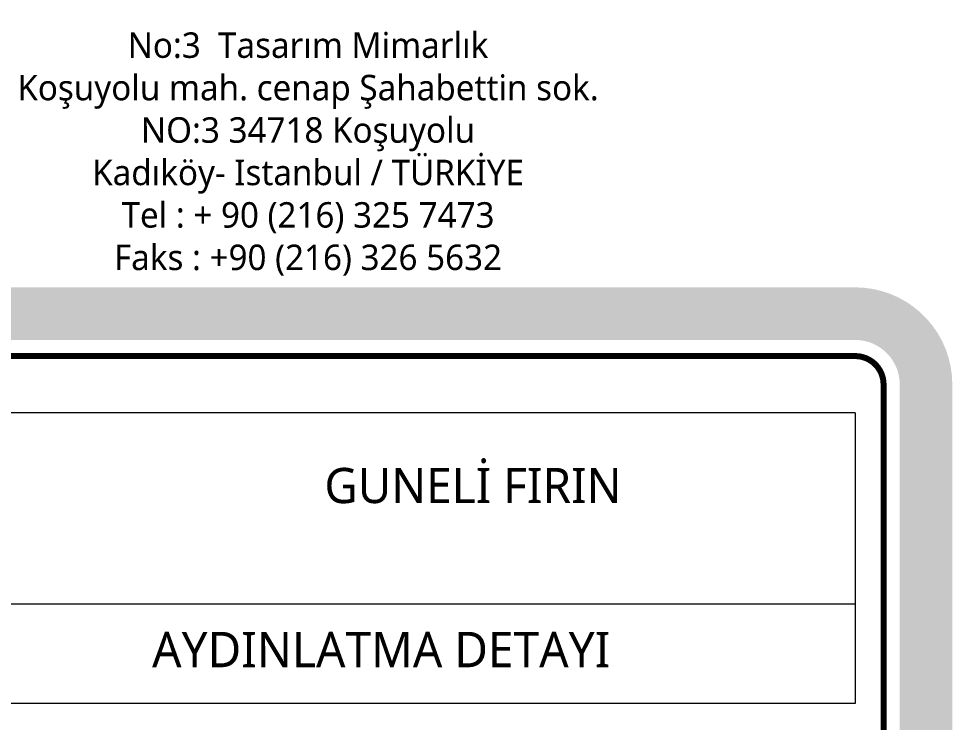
# Model space of a CAD drawing. Header units: millimetres. Extents: x 54215 to 67697, y 23496 to 56611.
# Drawn here: x 58334.5 to 58466.9, y 32303.7 to 32403.6 of the extents above; entities that cross this region are included whole.
import ezdxf

# ---------------------------------------------------------------- set-up
doc = ezdxf.new("R2010")
doc.units = ezdxf.units.MM
doc.layers.add('no3_lejand', color=255, linetype='Continuous', lineweight=13)
doc.styles.get("Standard").update_dxf_attribs({"font": 'arial.ttf'})

msp = doc.modelspace()

# ---------------------------------------------------------------- linework, layer by layer
at = {"layer": 'no3_lejand', "color": 250}
for p, q in [((58453.101, 32347.648), (58290.54, 32347.648)), ((58453.101, 32347.648), (58453.101, 32306.37)), ((58290.54, 32320.527), (58453.101, 32320.527)), ((58453.101, 32306.37), (58290.54, 32306.37))]:
    msp.add_line(p, q, dxfattribs=at)
at = {"layer": 'no3_lejand', "color": 1, "const_width": 7.466}
msp.add_lwpolyline([(58463.136, 32212.913), (56648.241, 32212.913), (56648.241, 32792.913), (58463.136, 32792.913), (58463.136, 32477.294, -0.4142136), (58453.101, 32467.259), (58301.578, 32467.259, 0.4142136), (58297.565, 32463.245), (58297.565, 32365.71, 0.4142136), (58301.578, 32361.696), (58453.101, 32361.696, -0.4142136), (58463.136, 32351.662), (58463.136, 32212.913)], format="xyb", dxfattribs=at)
at = {"layer": 'no3_lejand', "color": 252, "const_width": 0.854}
msp.add_lwpolyline([(58457.115, 32477.294, -0.4142136), (58453.101, 32473.28), (58301.578, 32473.28, 0.4142136), (58291.544, 32463.245), (58291.544, 32365.71, 0.4142136), (58301.578, 32355.676), (58453.101, 32355.676, -0.4142136), (58457.115, 32351.662), (58457.115, 32218.934), (56654.262, 32218.934), (56654.262, 32786.892), (58457.115, 32786.892), (58457.115, 32477.294)], format="xyb", dxfattribs=at)

# ---------------------------------------------------------------- texts
at = {"color": 7, "insert": (58398.877, 32337.276), "char_height": 4.995, "width": 125.12147, "attachment_point": 5}
msp.add_mtext('{\\fLucida Sans Unicode|b0|i0|c162|p34;GUNELİ FIRIN}', dxfattribs=at)
at = {"layer": 'no3_lejand', "color": 7, "attachment_point": 5}
for s, insert, char_height, width in [('{\\fLucida Sans Unicode|b0|i0|c162|p34;No:3  Tasarım Mimarlık\\PKoşuyolu mah. cenap Şahabettin sok.\\PNO:3 34718 Koşuyolu\\PKadıköy- Istanbul / TÜRKİYE\\PTel : + 90 (216) 325 7473\\PFaks : +90 (216) 326 5632}', (58375.487, 32384.344), 3.61246, 93.56152), ('{\\fLucida Sans Unicode|b0|i0|c162|p34;AYDINLATMA DETAYI}', (58385.873, 32314.031), 5.0173, 122.81536)]:
    msp.add_mtext(s, dxfattribs=dict(at, insert=insert, char_height=char_height, width=width))

doc.saveas('drawing.dxf')
